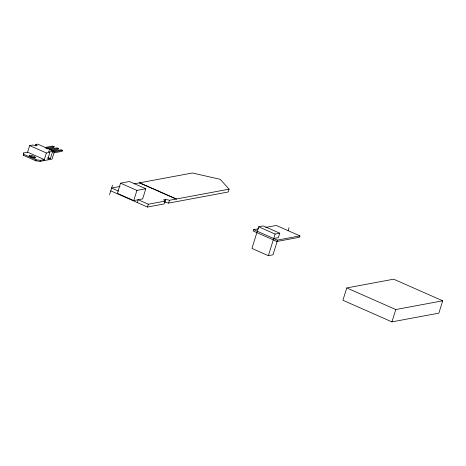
<?xml version="1.0" encoding="UTF-8"?>
<svg xmlns="http://www.w3.org/2000/svg" width="466" height="466" viewBox="0 0 466 466"><rect width="100%" height="100%" fill="white"/><g stroke="black" fill="none" stroke-linecap="round" stroke-linejoin="round"><path stroke-width="0.7" d="M35.346 145.817L35.766 144.472L37.659 144.122L54.394 151.502L52.023 159.122L40.093 161.347L35.83 160.822L23.3 155.295L23.673 152.947L27.61 152.213L44.346 159.593L40.408 160.327L36.144 159.803L23.615 154.281L23.673 152.947M23.3 155.295L23.615 154.281M27.61 152.213L29.667 145.608L33.15 144.961A2.796 0.687 17.3 0 0 36.791 145.747A2.796 0.687 17.3 0 0 35.766 144.472M35.83 160.822L36.144 159.803M40.093 161.347L40.408 160.327M44.031 160.613L46.402 152.988L49.885 152.341L47.788 159.069L50.404 158.586L52.501 151.852L54.394 151.502M45.237 147.448L52.827 146.033L54.184 146.633L53.881 147.606L46.979 148.887M49.425 149.295L57.021 147.885L58.372 148.479L58.069 149.452L51.167 150.734M52.926 151.275L61.209 149.732L62.561 150.326L62.258 151.299L53.98 152.842M109.527 194.759L112.498 185.223M120.543 183.179L117.38 193.338L133.759 200.566L142.637 198.912L145.806 188.747L129.42 181.524L120.543 183.179L136.928 190.402L145.806 188.747M133.759 200.566L136.928 190.402M137.289 202.564L138.163 199.745L148.328 204.225L165.081 201.102L164.201 203.922L147.448 207.044L110.745 190.856M147.448 207.044L148.328 204.225M229.068 189.179L169.519 200.275L165.698 199.378L164.818 202.197L168.64 203.094L228.189 191.998L229.068 189.179L220.226 179.317L192.365 172.997L134.132 183.843M168.64 203.094L169.519 200.275M258.607 228.748L253.661 229.668L253.236 231.031L276.915 241.47L299.533 237.258L299.958 235.895L276.28 225.457L265.678 227.431M273.711 238.51L278.342 237.648L279.728 233.192L263.302 225.946L258.677 226.808L251.943 248.43L268.369 255.671L272.994 254.809L277.276 241.073M268.369 255.671L275.103 234.054L279.728 233.192M276.915 241.47L277.34 240.112L299.958 235.895M288.116 230.676L289.054 227.67M346.762 287.93L342.918 300.261L391.941 321.878L438.861 313.14L442.7 300.803L393.677 279.186L346.762 287.93L395.785 309.546L442.7 300.803M391.941 321.878L395.785 309.546M45.901 148.176L54.184 146.633M50.782 149.895L58.372 148.479M53.59 151.998L62.561 150.326M119.995 186.476L111.619 188.037L118.609 191.118M158.819 191.118L158.353 191.206L176.247 199.023M165.698 199.378L163.624 199.768L165.081 201.102M139.421 182.858L158.469 191.182M258.677 226.808L275.103 234.054M253.661 229.668L277.34 240.112M139.66 182.818L176.364 198.999M29.667 145.608L46.402 152.988M49.885 152.341A2.796 0.687 17.3 0 1 48.86 151.066A2.796 0.687 17.3 0 1 52.501 151.852M29.183 156.349A3.396 0.833 17.3 0 1 32.399 156.85A3.396 0.833 17.3 0 1 35.142 158.277M47.73 157.811A2.796 0.687 17.3 0 1 50.404 158.586M30.063 156.547A3.396 0.833 17.3 0 0 35.48 157.718A3.396 0.833 17.3 0 0 31.455 155.493A3.396 0.833 17.3 0 0 30.063 156.547"/></g></svg>
